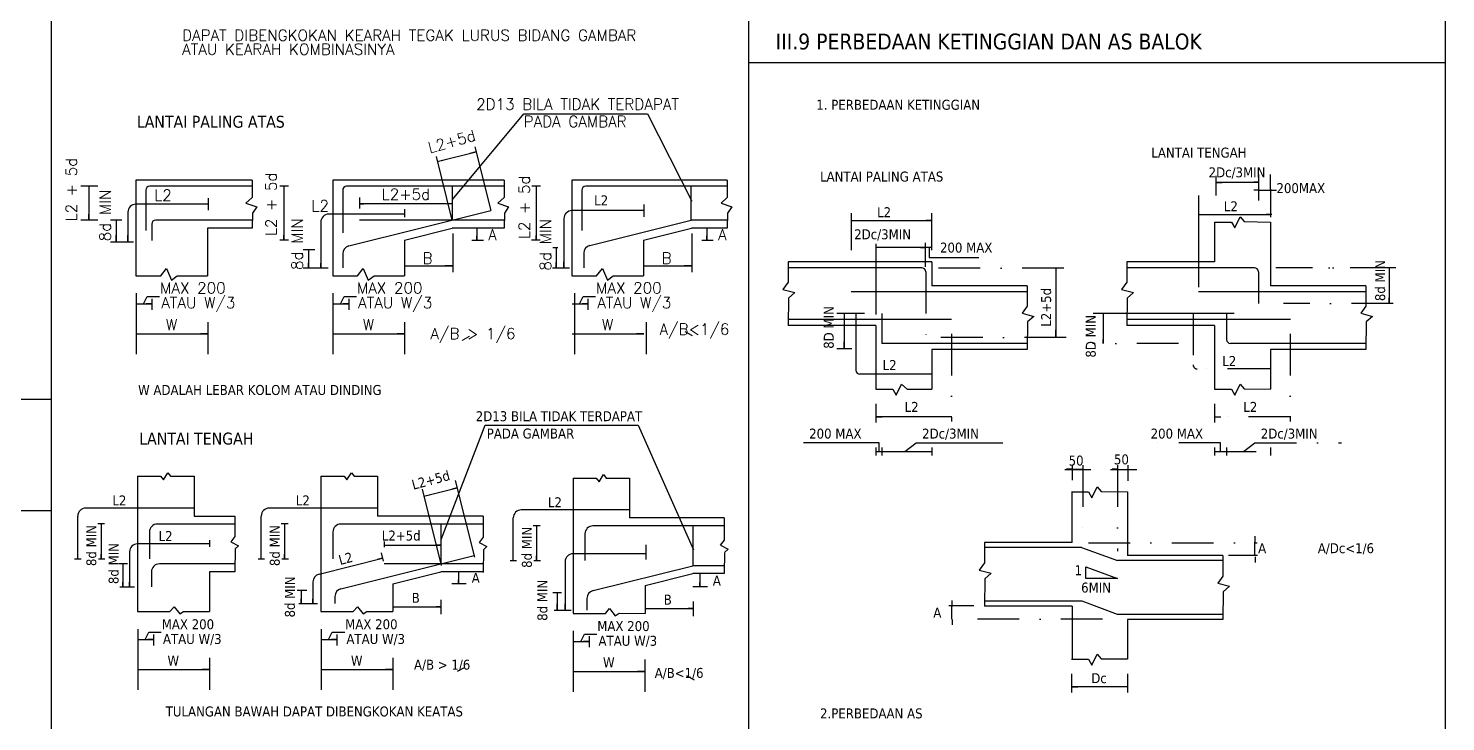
# Model space of a CAD drawing. Header units: inches. Extents: x 266054 to 836293, y -258454 to -102650.
# Drawn here: x 327843 to 341433, y -150430 to -143779 of the extents above; entities that cross this region are included whole.
import ezdxf
from ezdxf.enums import TextEntityAlignment as Align

# ---------------------------------------------------------------- set-up
doc = ezdxf.new("R2010")
doc.units = ezdxf.units.IN
doc.header["$LTSCALE"] = 800
doc.header["$MEASUREMENT"] = 0
doc.linetypes.add('DASHDOT', pattern=[1, 0.5, -0.25, 0, -0.25])
doc.layers.add('BAGAN', color=7, linetype='Continuous')
doc.layers.add('Garis_02', color=5, linetype='Continuous')
doc.layers.add('teks', color=4, linetype='Continuous', lineweight=9)
doc.styles.add('ROMANC', font='tahoma.ttf', dxfattribs={"height": 2})
doc.styles.get("Standard").update_dxf_attribs({"font": 'romans.shx'})

msp = doc.modelspace()

# ---------------------------------------------------------------- linework, layer by layer
for p, q in [((341433, -157271.1), (341433, -137405.8)), ((328062.1, -138169.9), (328062.1, -157271.1)), ((334747.6, -138169.9), (334747.6, -157271.1)), ((341433, -144109.1), (334747.6, -144109.1)), ((328062.1, -147338.4), (314691.3, -147338.4)), ((328062.1, -148408.1), (321376.7, -148408.1))]:
    msp.add_line(p, q)
at = {"color": 8}
for p, q in [((331908.8, -145421.2), (332594.5, -144598.4)), ((332594.5, -144598.4), (333780.2, -144598.4)), ((333780.2, -144598.4), (334205.2, -145438.8)), ((331764.6, -145057.4), (332137.6, -144964.1)), ((332137.6, -144964.1), (332076.9, -144979.7)), ((332125.8, -144916.8), (332278.2, -145526.3)), ((331752.7, -145010), (331905.1, -145619.6)), ((331764.6, -145057.4), (331831.7, -145040.6)), ((339233.5, -145382.7), (339233.5, -145194.5)), ((339233.5, -145255.1), (339641.1, -145255.1)), ((339235.6, -145257.2), (339289.2, -145257.2)), ((339646.2, -145254.4), (339592.5, -145254.4)), ((339641.1, -145430.2), (339641.1, -145179.8)), ((339753.6, -145323.2), (339753.6, -145182.4)), ((328346.5, -145291.6), (328508.3, -145291.6)), ((328422, -145291.6), (328422, -145616.4)), ((328422, -145291.6), (328422, -145351.5)), ((330255.6, -145289.9), (330338.7, -145289.9)), ((330294.6, -145289.9), (330294.6, -145808.2)), ((330294.6, -145289.9), (330294.6, -145334.8)), ((331020.2, -145401.8), (331020.2, -145507.8)), ((332670.2, -145291), (332753.3, -145291)), ((332712.1, -145291), (332712.1, -145809.7)), ((332712.1, -145291), (332712.1, -145342.9)), ((339064.4, -145382.7), (339064.4, -146261.4)), ((339646.2, -145330.2), (339592.5, -145330.2)), ((339641.1, -145331.5), (339754.8, -145331.5)), ((339753.6, -145323.2), (339753.6, -145591)), ((328797.8, -145542.9), (328797.8, -145828.4)), ((329566.3, -145466.5), (328874.2, -145466.5)), ((329566.3, -145466.5), (329504.5, -145466.5)), ((329566.3, -145408.4), (329566.3, -145525.2)), ((331907.8, -145462.2), (331020.2, -145462.2)), ((331020.2, -145462.2), (331059.2, -145462.2)), ((331449.1, -145513), (331449.1, -145591)), ((331907.8, -145462.2), (331869.6, -145462.2)), ((333746.5, -145528.3), (333054.5, -145528.3)), ((333746.5, -145528.3), (333694, -145528.3)), ((333746.5, -145470.2), (333746.5, -145587)), ((328346.5, -145616.4), (328508.3, -145616.4)), ((328422, -145616.4), (328422, -145562.5)), ((328629.9, -145615.4), (328740.7, -145615.4)), ((328685.8, -145615.4), (328685.8, -145828.4)), ((328685.8, -145615.4), (328685.8, -145665.5)), ((330647.2, -145638.4), (330647.2, -146075.5)), ((331449.1, -145562), (330723.6, -145562)), ((331449.1, -145562), (331410.9, -145562)), ((332978.1, -145604.7), (332978.1, -146077)), ((335733.5, -145552.8), (335733.5, -145907.8)), ((335739.4, -145621.8), (336503.7, -145621.8)), ((335739.4, -145621.8), (335792.9, -145621.8)), ((336503.7, -145621.8), (336450, -145621.8)), ((336503.7, -145552.8), (336503.7, -145907.8)), ((339064.6, -145565.4), (339753.6, -145565.4)), ((339064.6, -145565.4), (339118.1, -145565.4)), ((339765.6, -145565.4), (339711.9, -145565.4)), ((328685.8, -145828.4), (328685.8, -145762.6)), ((328797.8, -145828.4), (328797.8, -145762.6)), ((330255.6, -145808.2), (330338.7, -145808.2)), ((330294.6, -145808.2), (330294.6, -145763.3)), ((331912.7, -145747.9), (331912.7, -146116.8)), ((332097, -145810.7), (332206.9, -145810.7)), ((332143.1, -145695.9), (332143.1, -145810.7)), ((332143.1, -145695.9), (332143.1, -145730.2)), ((332143.1, -145810.7), (332143.1, -145770.5)), ((332667.9, -145809.7), (332751, -145809.7)), ((332712.1, -145809.7), (332712.1, -145766.3)), ((334205.4, -145747.9), (334205.4, -146116.8)), ((334301.5, -145810.7), (334411.3, -145810.7)), ((334347.6, -145695.9), (334347.6, -145810.7)), ((334347.6, -145695.9), (334347.6, -145730.2)), ((334347.6, -145810.7), (334347.6, -145770.5)), ((328629.9, -145828.4), (328850.5, -145828.4)), ((330479.5, -145902.5), (330591.3, -145902.5)), ((330530.2, -145902.5), (330530.2, -146075.5)), ((330530.2, -145902.5), (330530.2, -145947.4)), ((332873, -145883.2), (332920.9, -145883.2)), ((332903.4, -145883.2), (332903.4, -146077)), ((332903.4, -145883.2), (332903.4, -145933.3)), ((335968, -145845.3), (335968, -146524.2)), ((335973.9, -145877.9), (336503.7, -145877.9)), ((335973.9, -145877.9), (336034.6, -145877.9)), ((336450, -145885.1), (336396.3, -145885.1)), ((336443, -145837), (336443, -146066.2)), ((336479.8, -145877.9), (336479.8, -145976.8)), ((336479.8, -145877.9), (336479.8, -145932.8)), ((330479.5, -146075.5), (330719.3, -146075.5)), ((330530.2, -146075.5), (330530.2, -146031.3)), ((330647.2, -146075.5), (330647.2, -146031.3)), ((331450.9, -146058.9), (331912.7, -146058.9)), ((331450.9, -146058.9), (331520.5, -146058.9)), ((331912.7, -146058.9), (331838.2, -146058.9)), ((332869.9, -146077), (333030.7, -146077)), ((332903.4, -146077), (332903.4, -146026.4)), ((332978.1, -146077), (332978.1, -146018.8)), ((333743.6, -146058.9), (334205.4, -146058.9)), ((333743.6, -146058.9), (333813.2, -146058.9)), ((334205.4, -146058.9), (334130.9, -146058.9)), ((336479.8, -145976.8), (336955.9, -145976.8)), ((337695.1, -146074.5), (337695.1, -146739.1)), ((337695.1, -146080.4), (337695.1, -146135.2)), ((328877, -146320.9), (328877, -146904.7)), ((328947.6, -146423), (328982.9, -146352.3)), ((328982.9, -146352.3), (329102.5, -146352.3)), ((330764.5, -146320.9), (330764.5, -146904.7)), ((330835.1, -146423), (330870.4, -146352.3)), ((330870.4, -146352.3), (330990, -146352.3)), ((333079.8, -146320.9), (333079.8, -146904.7)), ((333127.8, -146423), (333163.1, -146352.3)), ((333163.1, -146352.3), (333282.7, -146352.3)), ((328877, -146423), (329028, -146423)), ((328877, -146423), (328920.1, -146423)), ((329028, -146423), (328974, -146423)), ((329028, -146372.9), (329028, -146478.9)), ((330764.5, -146423), (330915.5, -146423)), ((330764.5, -146423), (330807.6, -146423)), ((330915.5, -146423), (330861.6, -146423)), ((330915.5, -146372.9), (330915.5, -146478.9)), ((333057.2, -146423), (333208.2, -146423)), ((333057.2, -146423), (333100.4, -146423)), ((333208.2, -146423), (333154.3, -146423)), ((333208.2, -146372.9), (333208.2, -146478.9)), ((329563.3, -146596.6), (329563.3, -146904.7)), ((331450.9, -146596.6), (331450.9, -146904.7)), ((333766.1, -146596.6), (333766.1, -146904.7)), ((335860.8, -146515.9), (335596.5, -146515.9)), ((335664.4, -146515.9), (335664.4, -146855.3)), ((335664.4, -146515.9), (335664.4, -146570.7)), ((335779, -146515.9), (335779, -147059.6)), ((335779, -146515.9), (335779, -146570.7)), ((328877, -146710.5), (329563.3, -146710.5)), ((328877, -146710.5), (328935.8, -146710.5)), ((329563.3, -146710.5), (329493.7, -146710.5)), ((330764.5, -146710.5), (331450.9, -146710.5)), ((330764.5, -146710.5), (330823.3, -146710.5)), ((331450.9, -146710.5), (331381.2, -146710.5)), ((333057.2, -146710.5), (333743.6, -146710.5)), ((333057.2, -146710.5), (333116.1, -146710.5)), ((333743.6, -146710.5), (333674, -146710.5)), ((337695.1, -146739.1), (337695.1, -146671.2)), ((335739.4, -146855.3), (335596.5, -146855.3)), ((335664.4, -146855.3), (335664.4, -146787.4)), ((336504.9, -147097.8), (335817.2, -147097.8)), ((336500.1, -147097.8), (336446.5, -147097.8)), ((335970, -147382.4), (335970, -147559.7)), ((336695.9, -147506.3), (335970, -147506.3)), ((335970, -147506.3), (336030.7, -147506.3)), ((336697, -147506.3), (336643.4, -147506.3)), ((331800.2, -148683.6), (332222.9, -147586.6)), ((332222.9, -147586.6), (333691.7, -147586.6)), ((333691.7, -147586.6), (334220.2, -148780.7)), ((331936.9, -148118.4), (332120.6, -148852.9)), ((331619.2, -148201.3), (331802, -148932.6)), ((331635.5, -148266.8), (331954.1, -148187.1)), ((331635.5, -148266.8), (331690.1, -148253.1)), ((331954.1, -148187.1), (331902.4, -148200)), ((329432.8, -148381.6), (328393.9, -148381.6)), ((329432.8, -148381.6), (329387.3, -148381.6)), ((331191.9, -148381.6), (330153, -148381.6)), ((331191.9, -148381.6), (331146.4, -148381.6)), ((328317.5, -148868.1), (328317.5, -148458)), ((328508.7, -148530.6), (328574.4, -148530.6)), ((328540.1, -148530.6), (328540.1, -148868.1)), ((328540.1, -148530.6), (328540.1, -148569.8)), ((330076.6, -148868.1), (330076.6, -148458)), ((330267.8, -148530.6), (330333.5, -148530.6)), ((330299.2, -148530.6), (330299.2, -148868.1)), ((330299.2, -148530.6), (330299.2, -148569.8)), ((332493.5, -148885.7), (332493.5, -148475.5)), ((333608.8, -148399.1), (332569.9, -148399.1)), ((333608.8, -148399.1), (333563.3, -148399.1)), ((332684.7, -148548.1), (332750.4, -148548.1)), ((332716.1, -148548.1), (332716.1, -148885.7)), ((332716.1, -148548.1), (332716.1, -148587.4)), ((328813.6, -148801.8), (328813.6, -149137)), ((329580.1, -148725.4), (328890, -148725.4)), ((329580.1, -148725.4), (329536, -148725.4)), ((329580.1, -148689.5), (329580.1, -148754.3)), ((331254.7, -148702.8), (331254.7, -148755.7)), ((331254.7, -148736.6), (331800.1, -148736.6)), ((331254.7, -148736.6), (331312.5, -148736.6)), ((331798, -148736.6), (331752.4, -148736.6)), ((333762.5, -148733.7), (333762.5, -148874.1)), ((328287.1, -148868.1), (328348.9, -148868.1)), ((328317.5, -148868.1), (328317.5, -148823)), ((328514.6, -148868.1), (328578.3, -148868.1)), ((328540.1, -148868.1), (328540.1, -148823)), ((328713.6, -148913.3), (328793.1, -148913.3)), ((328748, -148913.3), (328748, -149137)), ((328748, -148913.3), (328748, -148952.5)), ((330046.2, -148868.1), (330108, -148868.1)), ((330076.6, -148868.1), (330076.6, -148823)), ((330273.7, -148868.1), (330337.4, -148868.1)), ((330299.2, -148868.1), (330299.2, -148823)), ((330630.6, -149014.7), (331239.2, -148862.5)), ((331239.2, -148862.5), (331187.5, -148875.5)), ((331226.5, -148812), (331246.2, -148890.5)), ((332463.1, -148885.7), (332524.9, -148885.7)), ((332493.5, -148885.7), (332493.5, -148840.5)), ((332690.6, -148885.7), (332754.3, -148885.7)), ((332716.1, -148885.7), (332716.1, -148840.5)), ((332989.6, -148895.8), (332989.6, -149360.4)), ((333762.5, -148819.4), (333066, -148819.4)), ((333762.5, -148819.4), (333717, -148819.4)), ((331969, -148988.1), (331969, -149106)), ((331969, -148992.8), (331969, -149039.7)), ((331969, -149106), (331969, -149069)), ((334280.7, -149014.4), (334280.7, -149132.3)), ((334280.7, -149019.1), (334280.7, -149066.1)), ((328720.5, -149137), (328862.7, -149137)), ((328748, -149137), (328748, -149091.8)), ((328813.6, -149137), (328813.6, -149091.8)), ((330421.3, -149168.6), (330513.9, -149168.6)), ((330458.1, -149168.6), (330458.1, -149297.1)), ((330458.1, -149168.6), (330458.1, -149207.8)), ((330572.7, -149088.8), (330572.7, -149297.1)), ((331902.7, -149106), (332043, -149106)), ((332872.3, -149189.8), (332956.1, -149189.8)), ((332913.2, -149189.8), (332913.2, -149360.4)), ((332913.2, -149189.8), (332913.2, -149242.5)), ((334214.4, -149132.3), (334354.7, -149132.3)), ((334280.7, -149132.3), (334280.7, -149095.3)), ((330435.9, -149297.1), (330616.7, -149297.1)), ((330458.1, -149297.1), (330458.1, -149252)), ((330572.7, -149297.1), (330572.7, -149252)), ((331342.7, -149327.3), (331799.5, -149327.3)), ((331342.7, -149327.3), (331408.9, -149327.3)), ((331799.5, -149327.3), (331753.9, -149327.3)), ((331799.5, -149261), (331799.5, -149400.4)), ((332913.2, -149360.4), (332913.2, -149299)), ((332989.6, -149360.4), (332989.6, -149299)), ((333759.6, -149344.8), (334216.4, -149344.8)), ((333759.6, -149344.8), (333825.8, -149344.8)), ((334216.4, -149344.8), (334170.8, -149344.8)), ((334216.4, -149278.5), (334216.4, -149417.9)), ((332884, -149360.4), (333049.6, -149360.4)), ((328892.8, -149541.6), (328892.8, -150125.4)), ((328963.4, -149643.6), (328998.7, -149573)), ((328998.7, -149573), (329118.3, -149573)), ((329043.8, -149593.6), (329043.8, -149699.6)), ((330651.8, -149541.6), (330651.8, -150125.4)), ((330722.4, -149643.6), (330757.7, -149573)), ((330757.7, -149573), (330877.4, -149573)), ((330802.8, -149593.6), (330802.8, -149699.6)), ((333068.7, -149559.1), (333068.7, -150143)), ((333139.3, -149661.2), (333174.6, -149590.5)), ((333174.6, -149590.5), (333294.3, -149590.5)), ((333219.7, -149611.1), (333219.7, -149717.1)), ((328892.8, -149643.6), (329043.8, -149643.6)), ((328892.8, -149643.6), (328935.9, -149643.6)), ((329043.8, -149643.6), (328989.8, -149643.6)), ((330651.8, -149643.6), (330802.8, -149643.6)), ((330651.8, -149643.6), (330695, -149643.6)), ((330802.8, -149643.6), (330748.9, -149643.6)), ((333068.7, -149661.2), (333219.7, -149661.2)), ((333068.7, -149661.2), (333111.9, -149661.2)), ((333219.7, -149661.2), (333165.8, -149661.2)), ((329579.1, -149817.3), (329579.1, -150125.4)), ((331338.2, -149817.3), (331338.2, -150125.4)), ((333755.1, -149834.9), (333755.1, -150143)), ((328892.8, -149931.1), (329579.1, -149931.1)), ((328892.8, -149931.1), (328951.6, -149931.1)), ((329579.1, -149931.1), (329509.5, -149931.1)), ((330651.8, -149931.1), (331338.2, -149931.1)), ((330651.8, -149931.1), (330710.7, -149931.1)), ((331338.2, -149931.1), (331268.6, -149931.1)), ((333068.7, -149948.7), (333755.1, -149948.7)), ((333068.7, -149948.7), (333127.6, -149948.7)), ((333755.1, -149948.7), (333685.5, -149948.7))]:
    msp.add_line(p, q, dxfattribs=at)
at = {"color": 4}
for p, q in [((329988.8, -145237.3), (328874.2, -145237.3)), ((328874.2, -145237.3), (328874.2, -146154.2)), ((329988.8, -145237.3), (329988.8, -145401.5)), ((332404.5, -145237.3), (330761.8, -145237.3)), ((330761.8, -145237.3), (330761.8, -146154.2)), ((332404.5, -145237.3), (332404.5, -145401.5)), ((334544.7, -145237.3), (333054.5, -145237.3)), ((333054.5, -145237.3), (333054.5, -146154.2)), ((334544.7, -145237.3), (334544.7, -145401.5)), ((329988.8, -145401.5), (329930.1, -145456.5)), ((332404.5, -145401.5), (332345.7, -145456.5)), ((334544.7, -145401.5), (334485.9, -145456.5)), ((329930.1, -145456.5), (330033, -145490.8)), ((330033, -145490.8), (329991.8, -145553.6)), ((332345.7, -145456.5), (332448.7, -145490.8)), ((332448.7, -145490.8), (332407.5, -145553.6)), ((334485.9, -145456.5), (334588.9, -145490.8)), ((334588.9, -145490.8), (334547.7, -145553.6)), ((329991.8, -145553.6), (329988.8, -145695.7)), ((332407.5, -145553.6), (332404.5, -145695.7)), ((334547.7, -145553.6), (334544.7, -145695.7)), ((339217.2, -145637.2), (339379.4, -145637.2)), ((339217.2, -145637.2), (339217.2, -146019.2)), ((339379.4, -145637.2), (339410.3, -145694.5)), ((339410.3, -145694.5), (339462.7, -145588.5)), ((339462.7, -145588.5), (339500.8, -145633.7)), ((339500.8, -145633.7), (339752.1, -145637.2)), ((339752.1, -145637.2), (339752.1, -146248.4)), ((329988.8, -145695.7), (329561.9, -145695.7)), ((329561.9, -145695.7), (329561.9, -146154.2)), ((331449.4, -145810.3), (331907.8, -145695.7)), ((331449.4, -145810.3), (331449.4, -146154.2)), ((332404.5, -145695.7), (331907.8, -145695.7)), ((333742.1, -145810.3), (334200.6, -145695.7)), ((333742.1, -145810.3), (333742.1, -146154.2)), ((334544.7, -145695.7), (334200.6, -145695.7)), ((329112.3, -146154.2), (329167.2, -146083.5)), ((329167.2, -146083.5), (329215.2, -146194.3)), ((330999.8, -146154.2), (331054.7, -146083.5)), ((331054.7, -146083.5), (331102.8, -146194.3)), ((333292.5, -146154.2), (333347.5, -146083.5)), ((333347.5, -146083.5), (333395.5, -146194.3)), ((335129.6, -146019.2), (335129.6, -146215.7)), ((336504.9, -146019.2), (335129.6, -146019.2)), ((336504.9, -146019.2), (336504.9, -146248.4)), ((339217.2, -146019.2), (338376.8, -146019.2)), ((338376.8, -146019.2), (338376.8, -146215.7)), ((328874.2, -146154.2), (329112.3, -146154.2)), ((329215.2, -146194.3), (329270.2, -146152.2)), ((329270.2, -146152.2), (329561.9, -146154.2)), ((330761.8, -146154.2), (330999.8, -146154.2)), ((331102.8, -146194.3), (331157.7, -146152.2)), ((331157.7, -146152.2), (331449.4, -146154.2)), ((333054.5, -146154.2), (333292.5, -146154.2)), ((333395.5, -146194.3), (333450.4, -146152.2)), ((333450.4, -146152.2), (333742.1, -146154.2)), ((335129.6, -146215.7), (335079.2, -146283.6)), ((338376.8, -146215.7), (338326.4, -146283.6)), ((335079.2, -146283.6), (335192.3, -146313.4)), ((335192.3, -146313.4), (335131.6, -146367)), ((337421.7, -146248.4), (336504.9, -146248.4)), ((337421.7, -146248.4), (337421.7, -146444.9)), ((338326.4, -146283.6), (338439.5, -146313.4)), ((338439.5, -146313.4), (338378.8, -146367)), ((340668.9, -146248.4), (339752.1, -146248.4)), ((340668.9, -146248.4), (340668.9, -146444.9)), ((335131.6, -146367), (335129.6, -146630.5)), ((337421.7, -146444.9), (337371.3, -146512.8)), ((338378.8, -146367), (338376.8, -146630.5)), ((340668.9, -146444.9), (340618.5, -146512.8)), ((335970, -146630.5), (335129.6, -146630.5)), ((335970, -146630.5), (335970, -147241.7)), ((337371.3, -146512.8), (337484.4, -146542.6)), ((337423.7, -146596.2), (337421.7, -146859.7)), ((337484.4, -146542.6), (337423.7, -146596.2)), ((339217.2, -146630.5), (338376.8, -146630.5)), ((339217.2, -146630.5), (339217.2, -147241.7)), ((340670.9, -146596.2), (340668.9, -146859.7)), ((336504.9, -146859.7), (336504.9, -147241.7)), ((337421.7, -146859.7), (336504.9, -146859.7)), ((339752.1, -146859.7), (339752.1, -147241.7)), ((340668.9, -146859.7), (339752.1, -146859.7)), ((335970, -147241.7), (336132.2, -147241.7)), ((336132.2, -147241.7), (336163.1, -147299)), ((336163.1, -147299), (336215.5, -147193)), ((336215.5, -147193), (336269.2, -147241.8)), ((336269.2, -147241.8), (336504.9, -147241.7)), ((339217.2, -147241.7), (339379.4, -147241.7)), ((339379.4, -147241.7), (339410.3, -147299)), ((339410.3, -147299), (339462.7, -147193)), ((339462.7, -147193), (339500.8, -147238.2)), ((339500.8, -147238.2), (339752.1, -147241.7)), ((328890, -148076), (328890, -149374.8)), ((328890, -148076), (329111.7, -148076)), ((329111.7, -148076), (329139.2, -148110.6)), ((329139.2, -148110.6), (329181.4, -148042.9)), ((329181.4, -148042.9), (329207.8, -148076.3)), ((329207.8, -148076.3), (329432.8, -148076)), ((329432.8, -148076), (329432.8, -148458)), ((330649.1, -148076), (330649.1, -149374.8)), ((330649.1, -148076), (330870.8, -148076)), ((330870.8, -148076), (330898.3, -148110.6)), ((330898.3, -148110.6), (330940.4, -148042.9)), ((330940.4, -148042.9), (330966.9, -148076.3)), ((330966.9, -148076.3), (331191.9, -148076)), ((331191.9, -148076), (331191.9, -148458)), ((333066, -148093.5), (333066, -149392.4)), ((333066, -148093.5), (333287.7, -148093.5)), ((333287.7, -148093.5), (333315.2, -148128.2)), ((333315.2, -148128.2), (333357.3, -148060.5)), ((333357.3, -148060.5), (333383.8, -148093.8)), ((333383.8, -148093.8), (333608.8, -148093.5)), ((333608.8, -148093.5), (333608.8, -148475.5)), ((337846.2, -148226.6), (338008.4, -148226.6)), ((337851.9, -148711.6), (337851.9, -148221.9)), ((338008.4, -148226.6), (338039.3, -148283.9)), ((338039.3, -148283.9), (338091.7, -148177.9)), ((338091.7, -148177.9), (338129.8, -148223.1)), ((338129.8, -148223.1), (338381.1, -148226.6)), ((338381.1, -148226.6), (338381.1, -148837.8)), ((329432.8, -148458), (329822.3, -148458)), ((329822.3, -148458), (329822.3, -148654.2)), ((332202.9, -148458), (331191.9, -148458)), ((332202.9, -148458), (332202.9, -148661.6)), ((334514.6, -148475.5), (333608.8, -148475.5)), ((334514.6, -148475.5), (334514.6, -148687.9)), ((329822.3, -148654.2), (329785.4, -148704.3)), ((332202.9, -148661.6), (332166, -148711.6)), ((329785.4, -148704.3), (329859.9, -148743.5)), ((329825.6, -148773.9), (329822.3, -148992.8)), ((329859.9, -148743.5), (329825.6, -148773.9)), ((332166, -148711.6), (332240.5, -148750.9)), ((332206.2, -148781.3), (332202.9, -149000.2)), ((332240.5, -148750.9), (332206.2, -148781.3)), ((334514.6, -148687.9), (334477.7, -148737.9)), ((334480.6, -148736), (334555.1, -148775.2)), ((334555.1, -148775.2), (334520.8, -148805.6)), ((337011.5, -148711.6), (337011.5, -148908.1)), ((337851.9, -148711.6), (337011.5, -148711.6)), ((334517.9, -148807.6), (334514.9, -149010.4)), ((337011.5, -148908.1), (336961.1, -148975.9)), ((339297.9, -148837.8), (338381.1, -148837.8)), ((329822.3, -148992.8), (329580.4, -148992.8)), ((329580.4, -148992.8), (329580.4, -149374.8)), ((331339.5, -149107.4), (331798, -148992.8)), ((332203, -148992.8), (331798, -148992.8)), ((333756.4, -149125), (334214.9, -149010.4)), ((334514.9, -149010.4), (334214.9, -149010.4)), ((336961.1, -148975.9), (337074.2, -149005.7)), ((337013.5, -149059.3), (337011.5, -149322.8)), ((337074.2, -149005.7), (337013.5, -149059.3)), ((339297.9, -149034.3), (339247.5, -149102.2)), ((331339.5, -149107.4), (331339.5, -149374.8)), ((333756.4, -149125), (333756.4, -149392.4)), ((339247.5, -149102.2), (339360.6, -149132)), ((339299.9, -149185.6), (339297.9, -149449.1)), ((339360.6, -149132), (339299.9, -149185.6)), ((329200, -149374.8), (329240.2, -149327.3)), ((329240.2, -149327.3), (329295.1, -149396)), ((330959.1, -149374.8), (330999.3, -149327.3)), ((330999.3, -149327.3), (331054.2, -149396)), ((333376, -149392.4), (333416.2, -149344.9)), ((333416.2, -149344.9), (333471.1, -149413.5)), ((337851.9, -149322.8), (337011.5, -149322.8)), ((337851.9, -149322.8), (337851.9, -149829.4)), ((328890, -149374.8), (329110.8, -149374.8)), ((329110.8, -149374.8), (329200, -149374.8)), ((329295.1, -149396), (329331.4, -149373.4)), ((329331.4, -149373.4), (329580.4, -149374.8)), ((330649.1, -149374.8), (330869.8, -149374.8)), ((330869.8, -149374.8), (330959.1, -149374.8)), ((331054.2, -149396), (331090.5, -149373.4)), ((331090.5, -149373.4), (331339.5, -149374.8)), ((333066, -149392.4), (333286.7, -149392.4)), ((333286.7, -149392.4), (333376, -149392.4)), ((333471.1, -149413.5), (333507.4, -149391)), ((333507.4, -149391), (333756.4, -149392.4)), ((339297.9, -149449.1), (338381.1, -149449.1)), ((338381.1, -149449.1), (338381.1, -149831.1)), ((337846.2, -149831.1), (338008.4, -149831.1)), ((338008.4, -149831.1), (338039.3, -149888.4)), ((338039.3, -149888.4), (338091.7, -149782.4)), ((338091.7, -149782.4), (338129.8, -149827.6)), ((338129.8, -149827.6), (338381.1, -149827.6))]:
    msp.add_line(p, q, dxfattribs=at)
at = {"color": 8, "linetype": 'DASHDOT'}
for p, q in [((337771.3, -146080.4), (336496.3, -146080.4)), ((340955.1, -146076.5), (339806.1, -146076.5)), ((340891.3, -146076.5), (340891.3, -146420.4)), ((340891.3, -146076.5), (340891.3, -146128.9)), ((336447.6, -146114.7), (336447.6, -146745.1)), ((340929.9, -146420.4), (339879, -146420.4)), ((340891.3, -146420.4), (340891.3, -146364.1)), ((338147.8, -146515.9), (338147.8, -146802.4)), ((338147.8, -146515.9), (338147.8, -146567.3)), ((339012.3, -146515.9), (339012.3, -147008.2)), ((337793.9, -146745.1), (336496.3, -146745.1)), ((336695.9, -146708.4), (336695.9, -147551.6)), ((338147.8, -146802.4), (338147.8, -146764.7)), ((339943.1, -146708.4), (339943.1, -147551.6)), ((338871.2, -146802.4), (338047.7, -146802.4)), ((339740.3, -147046.4), (339050.5, -147046.4)), ((339752.5, -147046.4), (339698.8, -147046.4)), ((339217.2, -147382.4), (339217.2, -147559.7)), ((339943.1, -147506.3), (339217.2, -147506.3)), ((339217.2, -147506.3), (339277.9, -147506.3)), ((339274.3, -147755.2), (338551.7, -147755.2)), ((339217.5, -147799.2), (339217.5, -147875.6)), ((339217.5, -147837.4), (339754.3, -147837.4)), ((339274.3, -147837.4), (339274.3, -147755.2)), ((339274.3, -147837.4), (339274.3, -147792.1)), ((339332.8, -147799.2), (339332.8, -147875.6)), ((339493.7, -147837.4), (339604.4, -147755.2)), ((339493.7, -147837.4), (339548.4, -147795.7)), ((339604.4, -147755.2), (340432.8, -147755.2)), ((339754.3, -147799.2), (339754.3, -147875.6)), ((337852.8, -147970.4), (337852.8, -148113.4)), ((337954.2, -147970.4), (337954.2, -148664.5)), ((338287.2, -147970.4), (338287.2, -148793.9)), ((338384.4, -147970.4), (338384.4, -148119.1)), ((337781.7, -148010.4), (338029.4, -148010.4)), ((337851.6, -148007.6), (337797.9, -148007.6)), ((337950, -148010.4), (337858.5, -148010.4)), ((337951.5, -148010.2), (338012.2, -148010.2)), ((338220.4, -148010.4), (338470.8, -148010.4)), ((338287.8, -148007.6), (338234.1, -148007.6)), ((338387.7, -148010.2), (338448.4, -148010.2)), ((339605, -148707.6), (339605, -148651.3)), ((338007.1, -148713.9), (339624.6, -148713.9)), ((339601.8, -148834), (339601.8, -148708.2)), ((339350.3, -148834), (339630.4, -148834)), ((339605, -148850), (339605, -148902.4)), ((337984.2, -148945.5), (338287.1, -149056.7)), ((337984.2, -149056.7), (337984.2, -148945.5)), ((338287.1, -149056.7), (337984.2, -149056.7)), ((336909.8, -149320.3), (336669.7, -149320.3)), ((336698.3, -149446.1), (336698.3, -149320.3)), ((336701.5, -149325.4), (336701.5, -149269.2)), ((338144.3, -149446.1), (336669.7, -149446.1)), ((336701.5, -149450.6), (336701.5, -149502.9))]:
    msp.add_line(p, q, dxfattribs=at)
at = {"color": 7, "linetype": 'DASHDOT'}
msp.add_line((340917.3, -146076.5), (339831.3, -146076.5), dxfattribs=at)
at = {"color": 7}
for p, q in [((331798, -148534.4), (331798, -148916.4)), ((337846.2, -149971.8), (337846.2, -150149.1)), ((338383.5, -149971.8), (338383.5, -150149.1)), ((338383.5, -150095.7), (337846.2, -150095.7))]:
    msp.add_line(p, q, dxfattribs=at)
at = {"color": 8}
for centre, radius, start, end in [((328874.2, -145542.9), 76.4, 90, 180), ((333054.5, -145604.7), 76.4, 90, 180), ((330723.6, -145638.4), 76.4, 90, 180), ((335817.2, -147059.6), 38.2, 180, 270), ((328393.9, -148458), 76.4, 90, 180), ((330153, -148458), 76.4, 90, 180), ((332569.9, -148475.5), 76.4, 90, 180), ((328890, -148801.8), 76.4, 90, 180), ((333066, -148895.8), 76.4, 90, 180), ((330649.1, -149088.8), 76.4, 104.03624, 180)]:
    msp.add_arc(centre, radius, start, end, dxfattribs=at)
at = {"color": 8, "linetype": 'DASHDOT'}
msp.add_arc((339050.5, -147008.2), 38.2, 180, 270, dxfattribs=at)
at = {"layer": 'BAGAN', "color": 7}
for p, q in [((339758.9, -145333.1), (339812.5, -145333.1)), ((339012.3, -146515.9), (339012.3, -146567.3)), ((340618.5, -146512.8), (340731.6, -146542.6)), ((340731.6, -146542.6), (340670.9, -146596.2)), ((334138.4, -146687.6), (334209, -146724.8)), ((339950.1, -147506.3), (339896.4, -147506.3)), ((336000.1, -147755.2), (335277.4, -147755.2)), ((335970.3, -147799.2), (335970.3, -147875.6)), ((335970.3, -147837.4), (336507.1, -147837.4)), ((336000.1, -147837.4), (336000.1, -147755.2)), ((336000.1, -147837.4), (336000.1, -147792.1)), ((336027.4, -147799.2), (336027.4, -147875.6)), ((336246.5, -147837.4), (336357.2, -147755.2)), ((336246.5, -147837.4), (336301.2, -147795.7)), ((336357.2, -147755.2), (337185.6, -147755.2)), ((336507.1, -147799.2), (336507.1, -147875.6)), ((339297.9, -148837.8), (339297.9, -149034.3)), ((331957.5, -149946.8), (332023.9, -149909.7)), ((334153.7, -149986.5), (334227.8, -150028.9)), ((337846.2, -150095.7), (337906.9, -150095.7)), ((338385.6, -150095.7), (338331.9, -150095.7))]:
    msp.add_line(p, q, dxfattribs=at)
at = {"layer": 'Garis_02', "linetype": 'Continuous', "ltscale": 0.015}
for p, q in [((328969.7, -145332.8), (328969.7, -145718.5)), ((329988.8, -145294.6), (329007.9, -145294.6)), ((330857.3, -145332.8), (330857.3, -145741.2)), ((332404.5, -145294.6), (330895.5, -145294.6)), ((331907.8, -145294.6), (331907.8, -145619.3)), ((333150, -145332.8), (333150, -145718.5)), ((334544.7, -145294.6), (333188.2, -145294.6)), ((334199.2, -145619.3), (334199.2, -145294.6)), ((330915.1, -145867.2), (332279.5, -145526.1)), ((329027, -145657.5), (329027, -145814.6)), ((329990.4, -145619.3), (329065.2, -145619.3)), ((332404.5, -145619.3), (331020.2, -145619.3)), ((333227, -145862.4), (334199.2, -145619.3)), ((334544.7, -145619.3), (334199.2, -145619.3)), ((330857.3, -145941.3), (330857.3, -146075.5)), ((333169.1, -145936.5), (333169.1, -146075.5)), ((336409.4, -146076.5), (335129.6, -146076.5)), ((339599.3, -146076.5), (338376.8, -146076.5)), ((339637.5, -146114.7), (339637.5, -146420.4)), ((337421.7, -146305.7), (335733.5, -146305.7)), ((340668.9, -146305.7), (339064.4, -146305.7)), ((336695.9, -146573.2), (335129.6, -146573.2)), ((336027.3, -146515.9), (336027.3, -146802.4)), ((339404.7, -146515.9), (338053, -146515.9)), ((339945.4, -146573.2), (338376.8, -146573.2)), ((339331.8, -146515.9), (339331.8, -146764.2)), ((337421.7, -146802.4), (336027.3, -146802.4)), ((340668.9, -146802.4), (339370, -146802.4)), ((329004.6, -148610.8), (329004.6, -148868.1)), ((329822.3, -148534.4), (329081, -148534.4)), ((330763.7, -148610.8), (330763.7, -148868.1)), ((332202.9, -148534.4), (330840.1, -148534.4)), ((333180.6, -148628.3), (333180.6, -148885.7)), ((334514.6, -148551.9), (333257, -148551.9)), ((334214.9, -148551.9), (334214.9, -148934)), ((337941.7, -148759.3), (337011.5, -148759.3)), ((337941.7, -148759.3), (338285.6, -148885.6)), ((329823.5, -148916.4), (329100.1, -148916.4)), ((330840.7, -149155.7), (332117.1, -148836.6)), ((332204.2, -148916.4), (331255.2, -148916.4)), ((333257.6, -149173.3), (334214.9, -148934)), ((334516, -148934), (334214.9, -148934)), ((339297.9, -148885.6), (338285.6, -148885.6)), ((329023.7, -148992.8), (329023.7, -149137)), ((330782.8, -149229.9), (330782.8, -149296.9)), ((333199.7, -149247.4), (333199.7, -149359.5)), ((337947.4, -149275.1), (337011.5, -149275.1)), ((338285.6, -149401.3), (337947.4, -149275.1)), ((339297.9, -149401.3), (338285.6, -149401.3))]:
    msp.add_line(p, q, dxfattribs=at)
for centre, radius, start, end in [((329007.9, -145332.8), 38.2, 90, 180), ((330895.5, -145332.8), 38.2, 90, 180), ((333188.2, -145332.8), 38.2, 90, 180), ((329065.2, -145657.5), 38.2, 90, 180), ((330933.7, -145941.3), 76.4, 104.03624, 180), ((333245.5, -145936.5), 76.4, 104.03624, 180), ((336409.4, -146114.7), 38.2, 0, 90), ((339599.3, -146114.7), 38.2, 0, 90), ((339370, -146764.2), 38.2, 180, 270), ((329081, -148610.8), 76.4, 90, 180), ((330840.1, -148610.8), 76.4, 90, 180), ((333257, -148628.3), 76.4, 90, 180), ((329100.1, -148992.8), 76.4, 90, 180), ((330859.2, -149229.9), 76.4, 104.03624, 180), ((333276.1, -149247.4), 76.4, 104.03624, 180)]:
    msp.add_arc(centre, radius, start, end, dxfattribs=at)
at = {"layer": 'teks', "ltscale": 0.5}
msp.add_line((332004.5, -146772.9), (332072.8, -146733.8), dxfattribs=at)

# ---------------------------------------------------------------- texts
at = {"style": 'ROMANC'}
msp.add_text('III.9 PERBEDAAN KETINGGIAN DAN AS BALOK', height=152.81, dxfattribs=at).set_placement((335008.4, -143982.3))
at = {"color": 8, "linetype": 'DASHDOT', "style": 'ROMANC'}
msp.add_text('L2', height=95.51, dxfattribs=at).set_placement((339492.5, -147458.6))
at = {"color": 4, "style": 'ROMANC'}
msp.add_text('Dc', height=95.51, dxfattribs=at).set_placement((338035, -150060.9))
at = {"layer": 'BAGAN', "color": 7, "style": 'ROMANC'}
for s, height, p in [('1. PERBEDAAN KETINGGIAN', 95.506, (335398.2, -144560.2)), ('LANTAI PALING ATAS', 114.607, (328883.8, -144732.4)), ('LANTAI TENGAH', 95.506, (338610.9, -145019.4)), ('2Dc/3MIN', 95.51, (339160.3, -145208.5)), ('LANTAI PALING ATAS', 95.506, (335434.4, -145249)), ('200MAX', 95.51, (339810.5, -145359.9)), ('L2', 95.51, (333268.6, -145477.2)), ('L2', 95.51, (335981, -145590.9)), ('L2', 95.51, (339306.2, -145534.4)), ('2Dc/3MIN', 95.51, (335762, -145802.9)), ('200 MAX', 95.51, (336584.5, -145930.4)), ('L2', 95.51, (336034.6, -147057.2)), ('L2', 95.51, (339290.8, -147018.3)), ('W ADALAH LEBAR KOLOM ATAU DINDING', 95.506, (328895.6, -147296.2)), ('L2', 95.51, (336245.3, -147458.6)), ('2D13 BILA TIDAK TERDAPAT', 95.506, (332133.3, -147547.9)), ('LANTAI TENGAH', 114.607, (328906.4, -147772.1)), ('PADA GAMBAR', 95.506, (332238.3, -147714)), ('200 MAX', 95.51, (335329.9, -147714.7)), ('2Dc/3MIN', 95.51, (336413.1, -147714.7)), ('200 MAX', 95.51, (338604.2, -147714.7)), ('2Dc/3MIN', 95.51, (339660.3, -147714.7)), ('50', 95.51, (337817.8, -147973.3)), ('50', 95.51, (338252.2, -147961.9)), ('L2', 95.51, (328648.9, -148355.9)), ('L2', 95.51, (330408, -148355.9)), ('L2', 95.51, (332824.9, -148373.5)), ('L2', 95.51, (329092.1, -148697.4)), ('L2+5d', 95.51, (331232.6, -148692.8)), ('A', 95.5, (339635.4, -148814)), ('A/Dc<1/6', 95.51, (340206.9, -148814)), ('1', 95.5, (337875, -149025.4)), ('A', 95.5, (332094.6, -149098.2)), ('A', 95.5, (334406.3, -149124.5)), ('B', 95.5, (331519, -149290.2)), ('B', 95.5, (333935.9, -149307.8)), ('6MIN', 95.51, (337937.8, -149191.3)), ('A', 95.5, (336520.4, -149431.6)), ('MAX 200', 95.51, (329122.2, -149543.6)), ('MAX 200', 95.51, (330881.3, -149543.6)), ('MAX 200', 95.51, (333298.2, -149561.1)), ('ATAU W/3', 95.51, (329134, -149684.9)), ('ATAU W/3', 95.51, (330893.1, -149684.9)), ('ATAU W/3', 95.51, (333310, -149702.4)), ('A/B > 1/6', 95.51, (331541.4, -149931.5)), ('A/B<1/6', 95.51, (333849.1, -150010.5)), ('TULANGAN BAWAH DAPAT DIBENGKOKAN KEATAS', 95.506, (329160.3, -150380.1)), ('2.PERBEDAAN AS', 95.506, (335434.4, -150398.7))]:
    msp.add_text(s, height=height, dxfattribs=at).set_placement(p)
for s, rotation, p in [('8d MIN', 90, (340852.7, -146396)), ('L2+5d', 90, (337649.9, -146641.5)), ('8D MIN', 90, (335565.6, -146853.5)), ('8D MIN', 90, (338077.8, -146938.1)), ('L2+5d', 15, (331534.6, -148206.4)), ('8d MIN', 90, (328495, -148937.8)), ('8d MIN', 90, (330254.1, -148937.8)), ('8d MIN', 90, (332671, -148955.3)), ('8d MIN', 90, (328708.7, -149110.5)), ('L2', 15, (330833.3, -148928.6)), ('8d MIN', 90, (330398.9, -149430.6)), ('8d MIN', 90, (332820, -149463.1))]:
    msp.add_text(s, height=95.51, rotation=rotation, dxfattribs=at).set_placement(p)
for p in [(329233, -149843.8), (330992.1, -149843.8), (333409, -149861.4)]:
    msp.add_text('W', height=95.5, dxfattribs=at).set_placement(p, align=Align.MIDDLE)
at = {"layer": 'teks', "ltscale": 0.5}
for s, height, p in [('   DAPAT DIBENGKOKAN KEARAH TEGAK LURUS BIDANG GAMBAR', 106.312, (329080, -143899.4)), ('   ATAU KEARAH KOMBINASINYA', 106.312, (329080, -144033.1)), ('2D13 BILA TIDAK TERDAPAT', 106.312, (332137.2, -144560.2)), ('PADA GAMBAR', 106.312, (332592.3, -144726.2)), ('L2', 106.31, (329049.5, -145432.9)), ('L2+5d', 106.31, (331231.4, -145423.9)), ('L2', 106.31, (330557.5, -145535.1)), ('A', 106.3, (332252.9, -145811.9)), ('A', 106.3, (334457.4, -145811.9)), ('MAX 200', 106.31, (329106.4, -146322.9)), ('MAX 200', 106.31, (330993.9, -146322.9)), ('MAX 200', 106.31, (333286.7, -146322.9)), ('ATAU W/3', 106.31, (329118.2, -146464.2)), ('ATAU W/3', 106.31, (331005.7, -146464.2)), ('ATAU W/3', 106.31, (333298.4, -146464.2)), ('A/B<1/6', 106.31, (333895.8, -146718.3)), ('A/B > 1/6', 106.31, (331698.9, -146760.5))]:
    msp.add_text(s, height=height, dxfattribs=at).set_placement(p)
for s, rotation, p in [('L2+5d', 15.6206, (331693, -144978.3)), ('L2 + 5d', 90, (328308.7, -145631.6)), ('L2 + 5d', 90, (330224.2, -145773.4)), ('L2 + 5d', 90, (332651.9, -145802.1)), ('8d MIN', 90, (328632.8, -145822.5)), ('8d MIN', 90, (330474.3, -146097.5)), ('8d MIN ', 90, (332855.4, -146103.4))]:
    msp.add_text(s, height=106.31, rotation=rotation, dxfattribs=at).set_placement(p)
for s, p in [('B', (331670.5, -145984.4)), ('B', (333963.2, -145984.4)), ('W', (329217.2, -146623.1)), ('W', (331104.7, -146623.1)), ('W', (333397.5, -146623.1))]:
    msp.add_text(s, height=106.3, dxfattribs=at).set_placement(p, align=Align.MIDDLE)

doc.saveas('drawing.dxf')
